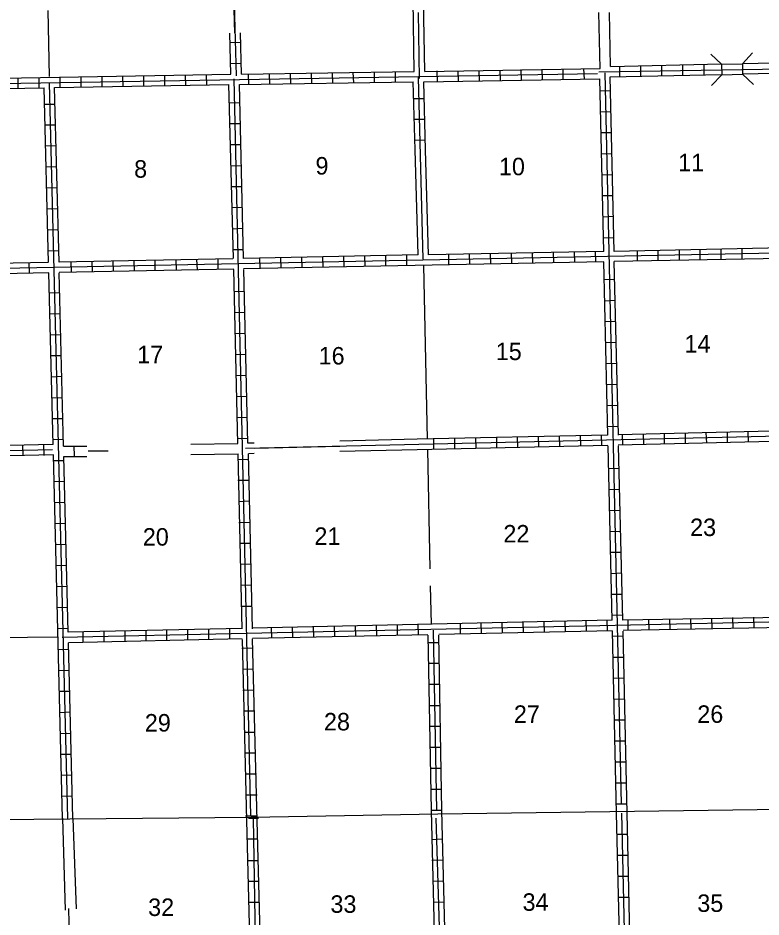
# Model space of a CAD drawing. Extents: x 1881594 to 2243936, y 15775045 to 16151935.
# Drawn here: x 2044724 to 2065986, y 15839479 to 15865191 of the extents above; entities that cross this region are included whole.
import ezdxf

# ---------------------------------------------------------------- set-up
doc = ezdxf.new("R2010")
doc.units = 0
for name, color, linetype in [('L10', 7, 'Continuous'), ('L11', 7, 'Continuous'), ('L13', 7, 'Continuous'), ('L14', 7, 'Continuous'), ('L18', 7, 'Continuous'), ('L4', 7, 'Continuous'), ('L8', 7, 'Continuous')]:
    doc.layers.add(name, color=color, linetype=linetype)

msp = doc.modelspace()

# ---------------------------------------------------------------- linework, layer by layer
at = {"layer": 'L10'}
for p, q in [((2045999, 15842308), (2046073, 15839673)), ((2046295, 15842297), (2046390, 15839710))]:
    msp.add_line(p, q, dxfattribs=at)
for points in [[(2056062, 15863665), (2056030, 15865701)], [(2056363, 15863665), (2056331, 15865705)], [(2056173, 15858417), (2056090, 15861417)], [(2056469, 15858417), (2056389, 15861425)]]:
    msp.add_lwpolyline(points, dxfattribs=at)
at = {"layer": 'L11'}
for p, q in [((2061379, 15863750), (2061347, 15865350)), ((2061680, 15863808), (2061648, 15865350)), ((2049669, 15853002), (2051014, 15853023)), ((2049675, 15852703), (2051021, 15852723))]:
    msp.add_line(p, q, dxfattribs=at)
for points in [[(2056144, 15853141), (2053931, 15853091)], [(2051483, 15853035), (2051305, 15853031)], [(2056144, 15852842), (2053931, 15852791)], [(2051487, 15852734), (2051316, 15852730)]]:
    msp.add_lwpolyline(points, dxfattribs=at)
at = {"layer": 'L13'}
for p, q in [((2045624, 15863518), (2045587, 15865408)), ((2056443, 15853147), (2056337, 15858116)), ((2046728, 15852810), (2047303, 15852815)), ((2051485, 15852884), (2053931, 15852941)), ((2056522, 15849441), (2056449, 15852849)), ((2056553, 15847857), (2056532, 15848950)), ((2040973, 15847434), (2045856, 15847493)), ((2046173, 15839726), (2046240, 15836940))]:
    msp.add_line(p, q, dxfattribs=at)
at = {"layer": 'L18'}
for p, q in [((2064853, 15863866), (2064547, 15864156)), ((2065455, 15863882), (2065746, 15864193)), ((2064853, 15863866), (2065455, 15863882)), ((2064853, 15863866), (2064864, 15863565)), ((2065455, 15863882), (2065460, 15863581)), ((2064864, 15863565), (2064573, 15863259)), ((2064864, 15863565), (2065460, 15863581)), ((2065460, 15863581), (2065772, 15863290))]:
    msp.add_line(p, q, dxfattribs=at)
at = {"layer": 'L4'}
for p, q in [((2050932, 15864761), (2050855, 15867146)), ((2056738, 15842434), (2067256, 15842577)), ((2040914, 15842234), (2051395, 15842339)), ((2051395, 15842339), (2056738, 15842434))]:
    msp.add_line(p, q, dxfattribs=at)
at = {"layer": 'L8'}
for p, q in [((2050798, 15864489), (2051094, 15864500)), ((2050814, 15863892), (2051115, 15863898)), ((2064362, 15863549), (2064362, 15863850)), ((2051928, 15863290), (2051923, 15863591)), ((2052530, 15863306), (2052520, 15863607)), ((2053132, 15863317), (2053121, 15863618)), ((2053729, 15863322), (2053723, 15863623)), ((2054331, 15863333), (2054320, 15863634)), ((2054927, 15863343), (2054922, 15863639)), ((2055529, 15863359), (2055524, 15863660)), ((2056728, 15863375), (2056722, 15863676)), ((2057330, 15863386), (2057319, 15863681)), ((2057931, 15863391), (2057921, 15863692)), ((2058528, 15863401), (2058523, 15863697)), ((2059130, 15863417), (2059119, 15863718)), ((2059732, 15863422), (2059721, 15863723)), ((2060328, 15863433), (2060323, 15863734)), ((2060930, 15863444), (2060920, 15863739)), ((2061944, 15863507), (2061944, 15863808)), ((2062546, 15863523), (2062546, 15863824)), ((2063148, 15863533), (2063148, 15863834)), ((2063745, 15863539), (2063745, 15863840)), ((2044732, 15863174), (2044732, 15863475)), ((2045328, 15863185), (2045328, 15863481)), ((2045930, 15863190), (2045930, 15863491)), ((2046532, 15863206), (2046532, 15863507)), ((2047129, 15863217), (2047129, 15863518)), ((2047731, 15863227), (2047720, 15863523)), ((2048327, 15863232), (2048322, 15863533)), ((2048929, 15863243), (2048924, 15863539)), ((2049531, 15863259), (2049521, 15863560)), ((2050128, 15863264), (2050123, 15863565)), ((2051332, 15863285), (2051321, 15863581)), ((2061680, 15863106), (2061379, 15863100)), ((2056057, 15862889), (2056353, 15862889)), ((2045487, 15862731), (2045788, 15862731)), ((2051078, 15862768), (2050782, 15862757)), ((2061696, 15862509), (2061395, 15862498)), ((2045503, 15862134), (2045804, 15862134)), ((2051089, 15862166), (2050788, 15862161)), ((2056065, 15862294), (2056360, 15862294)), ((2061712, 15861907), (2061411, 15861902)), ((2045513, 15861532), (2045814, 15861543)), ((2051105, 15861564), (2050804, 15861559)), ((2056081, 15861697), (2056382, 15861702)), ((2061722, 15861310), (2061421, 15861300)), ((2045529, 15860930), (2045830, 15860941)), ((2051120, 15860967), (2050819, 15860957)), ((2061738, 15860709), (2061437, 15860698)), ((2045545, 15860334), (2045846, 15860339)), ((2051131, 15860365), (2050830, 15860360)), ((2061754, 15860107), (2061453, 15860101)), ((2045566, 15859732), (2045862, 15859742)), ((2051147, 15859769), (2050846, 15859758)), ((2061765, 15859510), (2061464, 15859499)), ((2045582, 15859135), (2045878, 15859140)), ((2051163, 15859167), (2050862, 15859156)), ((2061780, 15858908), (2061479, 15858897)), ((2045587, 15858533), (2045888, 15858544)), ((2051173, 15858565), (2050872, 15858560)), ((2057636, 15858443), (2057646, 15858142)), ((2058238, 15858449), (2058248, 15858148)), ((2058840, 15858464), (2058845, 15858169)), ((2059436, 15858475), (2059447, 15858174)), ((2060038, 15858480), (2060049, 15858185)), ((2060640, 15858501), (2060645, 15858200)), ((2061237, 15858507), (2061247, 15858206)), ((2062440, 15858533), (2062440, 15858232)), ((2063037, 15858549), (2063037, 15858248)), ((2063639, 15858560), (2063639, 15858259)), ((2064236, 15858565), (2064236, 15858264)), ((2064837, 15858581), (2064837, 15858285)), ((2065439, 15858591), (2065439, 15858290)), ((2045038, 15858190), (2045049, 15857889)), ((2046237, 15858216), (2046247, 15857915)), ((2046838, 15858227), (2046849, 15857926)), ((2047440, 15858243), (2047446, 15857942)), ((2048037, 15858248), (2048048, 15857947)), ((2048639, 15858259), (2048644, 15857958)), ((2049241, 15858274), (2049246, 15857973)), ((2049837, 15858285), (2049848, 15857984)), ((2050439, 15858301), (2050445, 15858000)), ((2051638, 15858322), (2051648, 15858026)), ((2052240, 15858332), (2052245, 15858032)), ((2052836, 15858343), (2052847, 15858042)), ((2053438, 15858359), (2053449, 15858058)), ((2054040, 15858364), (2054045, 15858068)), ((2054637, 15858385), (2054647, 15858084)), ((2055239, 15858391), (2055244, 15858090)), ((2055841, 15858406), (2055846, 15858105)), ((2057039, 15858422), (2057044, 15858127)), ((2061807, 15857709), (2061506, 15857699)), ((2045624, 15857335), (2045920, 15857340)), ((2051194, 15857366), (2050899, 15857356)), ((2061823, 15857108), (2061522, 15857097)), ((2045640, 15856733), (2045941, 15856743)), ((2051215, 15856764), (2050914, 15856759)), ((2061828, 15856506), (2061527, 15856500)), ((2045656, 15856131), (2045957, 15856141)), ((2051231, 15856168), (2050930, 15856157)), ((2061844, 15855909), (2061548, 15855898)), ((2045661, 15855534), (2045962, 15855539)), ((2051237, 15855566), (2050941, 15855560)), ((2061865, 15855307), (2061564, 15855302)), ((2045682, 15854932), (2045978, 15854943)), ((2051252, 15854964), (2050957, 15854959)), ((2061870, 15854710), (2061569, 15854700)), ((2045698, 15854330), (2045999, 15854341)), ((2051274, 15854367), (2050973, 15854357)), ((2061886, 15854108), (2061590, 15854098)), ((2045714, 15853734), (2046015, 15853739)), ((2051279, 15853765), (2050978, 15853760)), ((2061907, 15853507), (2061606, 15853501)), ((2063227, 15853010), (2063222, 15853306)), ((2063829, 15853015), (2063824, 15853316)), ((2064431, 15853031), (2064420, 15853332)), ((2065028, 15853047), (2065022, 15853348)), ((2065629, 15853058), (2065619, 15853359)), ((2045730, 15853132), (2046031, 15853142)), ((2051295, 15853169), (2050999, 15853158)), ((2056627, 15852857), (2056622, 15853158)), ((2057229, 15852868), (2057224, 15853169)), ((2057831, 15852883), (2057821, 15853184)), ((2058428, 15852899), (2058422, 15853200)), ((2059030, 15852910), (2059019, 15853206)), ((2059632, 15852926), (2059621, 15853227)), ((2060228, 15852942), (2060223, 15853243)), ((2060830, 15852947), (2060819, 15853248)), ((2061432, 15852968), (2061421, 15853264)), ((2062029, 15852973), (2062023, 15853274)), ((2062630, 15852989), (2062620, 15853290)), ((2044874, 15852672), (2044864, 15852973)), ((2045471, 15852683), (2045466, 15852984)), ((2046031, 15852947), (2046691, 15852947)), ((2046337, 15852656), (2046332, 15852957)), ((2045740, 15852535), (2046036, 15852540)), ((2046036, 15852651), (2046691, 15852651)), ((2051305, 15852567), (2051004, 15852556)), ((2061928, 15852308), (2061627, 15852297)), ((2045756, 15851933), (2046057, 15851944)), ((2051321, 15851965), (2051020, 15851959)), ((2061939, 15851706), (2061638, 15851701)), ((2045772, 15851331), (2046073, 15851342)), ((2051337, 15851368), (2051036, 15851358)), ((2061955, 15851109), (2061654, 15851099)), ((2045788, 15850734), (2046089, 15850740)), ((2051347, 15850766), (2051046, 15850756)), ((2061970, 15850507), (2061670, 15850497)), ((2045804, 15850133), (2046105, 15850143)), ((2051363, 15850164), (2051062, 15850159)), ((2061981, 15849906), (2061680, 15849900)), ((2045814, 15849531), (2046115, 15849541)), ((2051379, 15849568), (2051078, 15849557)), ((2061997, 15849309), (2061696, 15849298)), ((2045830, 15848934), (2046131, 15848939)), ((2051390, 15848966), (2051089, 15848960)), ((2062013, 15848707), (2061712, 15848702)), ((2045846, 15848332), (2046147, 15848343)), ((2051406, 15848364), (2051105, 15848358)), ((2059188, 15847609), (2059177, 15847910)), ((2059790, 15847625), (2059779, 15847926)), ((2060387, 15847640), (2060381, 15847941)), ((2060988, 15847651), (2060978, 15847952)), ((2061590, 15847667), (2061580, 15847968)), ((2062023, 15848110), (2061722, 15848100)), ((2062187, 15847672), (2062182, 15847973)), ((2062789, 15847693), (2062778, 15847989)), ((2063386, 15847698), (2063380, 15847999)), ((2063987, 15847714), (2063982, 15848015)), ((2064589, 15847725), (2064579, 15848026)), ((2065186, 15847741), (2065181, 15848042)), ((2065788, 15847757), (2065777, 15848057)), ((2045862, 15847730), (2046163, 15847741)), ((2047187, 15847350), (2047187, 15847651)), ((2047789, 15847366), (2047789, 15847667)), ((2048391, 15847376), (2048391, 15847672)), ((2048987, 15847392), (2048987, 15847693)), ((2049589, 15847398), (2049589, 15847698)), ((2050186, 15847419), (2050181, 15847714)), ((2050788, 15847434), (2050782, 15847730)), ((2051986, 15847456), (2051981, 15847757)), ((2052588, 15847466), (2052578, 15847767)), ((2053190, 15847482), (2053180, 15847783)), ((2053787, 15847493), (2053781, 15847794)), ((2054389, 15847508), (2054378, 15847809)), ((2054991, 15847514), (2054980, 15847815)), ((2055587, 15847535), (2055582, 15847830)), ((2056189, 15847551), (2056178, 15847852)), ((2057388, 15847577), (2057382, 15847873)), ((2057989, 15847582), (2057979, 15847883)), ((2058586, 15847598), (2058581, 15847899)), ((2046590, 15847339), (2046590, 15847640)), ((2062039, 15847508), (2061738, 15847498)), ((2045878, 15847134), (2046178, 15847139)), ((2051432, 15847165), (2051131, 15847160)), ((2056770, 15847324), (2056469, 15847324)), ((2062055, 15846906), (2061754, 15846901)), ((2056780, 15846727), (2056479, 15846727)), ((2045888, 15846532), (2046189, 15846542)), ((2051448, 15846569), (2051147, 15846558)), ((2056786, 15846125), (2056490, 15846125)), ((2062066, 15846310), (2061765, 15846299)), ((2045904, 15845935), (2046205, 15845940)), ((2051453, 15845967), (2051157, 15845956)), ((2062081, 15845708), (2061780, 15845697)), ((2045920, 15845333), (2046221, 15845344)), ((2051474, 15845365), (2051173, 15845365)), ((2056807, 15845523), (2056506, 15845523)), ((2062087, 15845106), (2061786, 15845106)), ((2056812, 15844926), (2056511, 15844926)), ((2045941, 15844731), (2046237, 15844742)), ((2051511, 15844757), (2051215, 15844757)), ((2056823, 15844324), (2056522, 15844324)), ((2062102, 15844509), (2061807, 15844509)), ((2045946, 15844134), (2046247, 15844140)), ((2051511, 15844166), (2051215, 15844166)), ((2062124, 15843907), (2061823, 15843907)), ((2045962, 15843532), (2046263, 15843543)), ((2051548, 15843564), (2051247, 15843564)), ((2056828, 15843723), (2056532, 15843723)), ((2062129, 15843305), (2061828, 15843305)), ((2056849, 15843126), (2056548, 15843126)), ((2045978, 15842931), (2046279, 15842941)), ((2051564, 15842968), (2051263, 15842968)), ((2056854, 15842524), (2056553, 15842524)), ((2062145, 15842709), (2061844, 15842709)), ((2051538, 15842366), (2051237, 15842366)), ((2051316, 15842308), (2051611, 15842308)), ((2061870, 15841848), (2062171, 15841848)), ((2051279, 15841716), (2051580, 15841716)), ((2056553, 15841700), (2056854, 15841716)), ((2061881, 15841252), (2062182, 15841252)), ((2051289, 15841093), (2051590, 15841093)), ((2056569, 15841109), (2056870, 15841114)), ((2051321, 15840502), (2051622, 15840502)), ((2056590, 15840507), (2056886, 15840518)), ((2061897, 15840650), (2062198, 15840650)), ((2061912, 15840048), (2062213, 15840048)), ((2051332, 15839905), (2051627, 15839905)), ((2056611, 15839905), (2056912, 15839916))]:
    msp.add_line(p, q, dxfattribs=at)
for points in [[(2050973, 15863533), (2050830, 15868692)], [(2056215, 15863465), (2056189, 15865350)], [(2050819, 15863581), (2050782, 15864760)], [(2051120, 15863581), (2051087, 15864763)], [(2061680, 15863808), (2064853, 15863877)], [(2065455, 15863892), (2066796, 15863919)], [(2035128, 15863164), (2061311, 15863602)], [(2051120, 15863581), (2056062, 15863665)], [(2056363, 15863665), (2061379, 15863750)], [(2061347, 15863650), (2066611, 15863739)], [(2061997, 15842709), (2061522, 15863623)], [(2065460, 15863591), (2066796, 15863618)], [(2040455, 15863407), (2050819, 15863581)], [(2046147, 15842297), (2045624, 15863333)], [(2051390, 15842366), (2050914, 15863449)], [(2051062, 15863285), (2056036, 15863364)], [(2056090, 15861417), (2056036, 15863364)], [(2056321, 15858290), (2056189, 15863491)], [(2056337, 15863364), (2061374, 15863449)], [(2056389, 15861425), (2056337, 15863364)], [(2061490, 15858517), (2061374, 15863449)], [(2061670, 15863507), (2064853, 15863576)], [(2061786, 15858517), (2061670, 15863507)], [(2040466, 15863106), (2045471, 15863190)], [(2045598, 15858200), (2045471, 15863190)], [(2045772, 15863201), (2050761, 15863285)], [(2045899, 15858206), (2045772, 15863201)], [(2050888, 15858317), (2050761, 15863285)], [(2051178, 15858317), (2051062, 15863285)], [(2067836, 15858491), (2040445, 15857947)], [(2061490, 15858517), (2056469, 15858417)], [(2066622, 15858618), (2061786, 15858517)], [(2045582, 15858200), (2040629, 15858100)], [(2050872, 15858306), (2045899, 15858206)], [(2056173, 15858417), (2051178, 15858317)], [(2061490, 15858216), (2051178, 15858016)], [(2061606, 15853264), (2061490, 15858216)], [(2066580, 15858317), (2061786, 15858227)], [(2061907, 15853264), (2061786, 15858227)], [(2050899, 15858010), (2045904, 15857910)], [(2051014, 15853023), (2050899, 15858000)], [(2051305, 15853031), (2051189, 15858000)], [(2045603, 15857900), (2040640, 15857799)], [(2045730, 15852989), (2045603, 15857900)], [(2046031, 15852947), (2045904, 15857900)], [(2066305, 15853375), (2061897, 15853274)], [(2067356, 15853248), (2051231, 15852883)], [(2061596, 15853264), (2056144, 15853141)], [(2066321, 15853074), (2061897, 15852973)], [(2045714, 15852841), (2040672, 15852725)], [(2045730, 15852989), (2041151, 15852886)], [(2061606, 15852968), (2056144, 15852842)], [(2061728, 15847968), (2061611, 15852957)], [(2062029, 15847973), (2061912, 15852957)], [(2045740, 15852693), (2041154, 15852589)], [(2045999, 15842297), (2045740, 15852693)], [(2046163, 15847625), (2046036, 15852651)], [(2051136, 15847725), (2051021, 15852723)], [(2051432, 15847725), (2051316, 15852730)], [(2067087, 15847931), (2045988, 15847477)], [(2061728, 15847968), (2051432, 15847741)], [(2067182, 15848057), (2062029, 15847973)], [(2051131, 15847730), (2046163, 15847625)], [(2056706, 15842524), (2056611, 15847683)], [(2061738, 15847667), (2056770, 15847556)], [(2061854, 15842450), (2061738, 15847656)], [(2067182, 15847767), (2062039, 15847672)], [(2062155, 15842450), (2062039, 15847651)], [(2051136, 15847434), (2046173, 15847324)], [(2051274, 15842239), (2051147, 15847419)], [(2056453, 15847551), (2051432, 15847440)], [(2051564, 15842234), (2051437, 15847434)], [(2056553, 15842524), (2056464, 15847540)], [(2056854, 15842524), (2056765, 15847540)], [(2046295, 15842297), (2046173, 15847324)], [(2056695, 15837131), (2056553, 15842524)], [(2056986, 15837276), (2056854, 15842524)], [(2051870, 15821367), (2051738, 15826642), (2051648, 15831959), (2051553, 15837133), (2051464, 15842308)], [(2057187, 15821414), (2057124, 15826705), (2056981, 15832001), (2056849, 15837017), (2056691, 15842308)], [(2061971, 15837365), (2061854, 15842450)], [(2062477, 15821483), (2062002, 15842450)], [(2062274, 15837218), (2062155, 15842450)], [(2051409, 15837031), (2051274, 15842239)], [(2051706, 15837202), (2051564, 15842234)]]:
    msp.add_lwpolyline(points, dxfattribs=at)

# ---------------------------------------------------------------- texts
at = {"layer": 'L14'}
for s, p in [('11', (2063613, 15860809)), ('8', (2048048, 15860624)), ('9', (2053238, 15860714)), ('10', (2058486, 15860693)), ('15', (2058396, 15855407)), ('14', (2063797, 15855624)), ('17', (2048137, 15855318)), ('16', (2053327, 15855281)), ('23', (2063956, 15850375)), ('20', (2048296, 15850101)), ('21', (2053206, 15850122)), ('22', (2058613, 15850191)), ('27', (2058913, 15845032)), ('26', (2064162, 15845032)), ('29', (2048354, 15844784)), ('28', (2053480, 15844816)), ('32', (2048449, 15839509)), ('33', (2053665, 15839599)), ('34', (2059162, 15839657)), ('35', (2064162, 15839625))]:
    msp.add_text(s, height=500, rotation=360, dxfattribs=at).set_placement(p)

doc.saveas('drawing.dxf')
